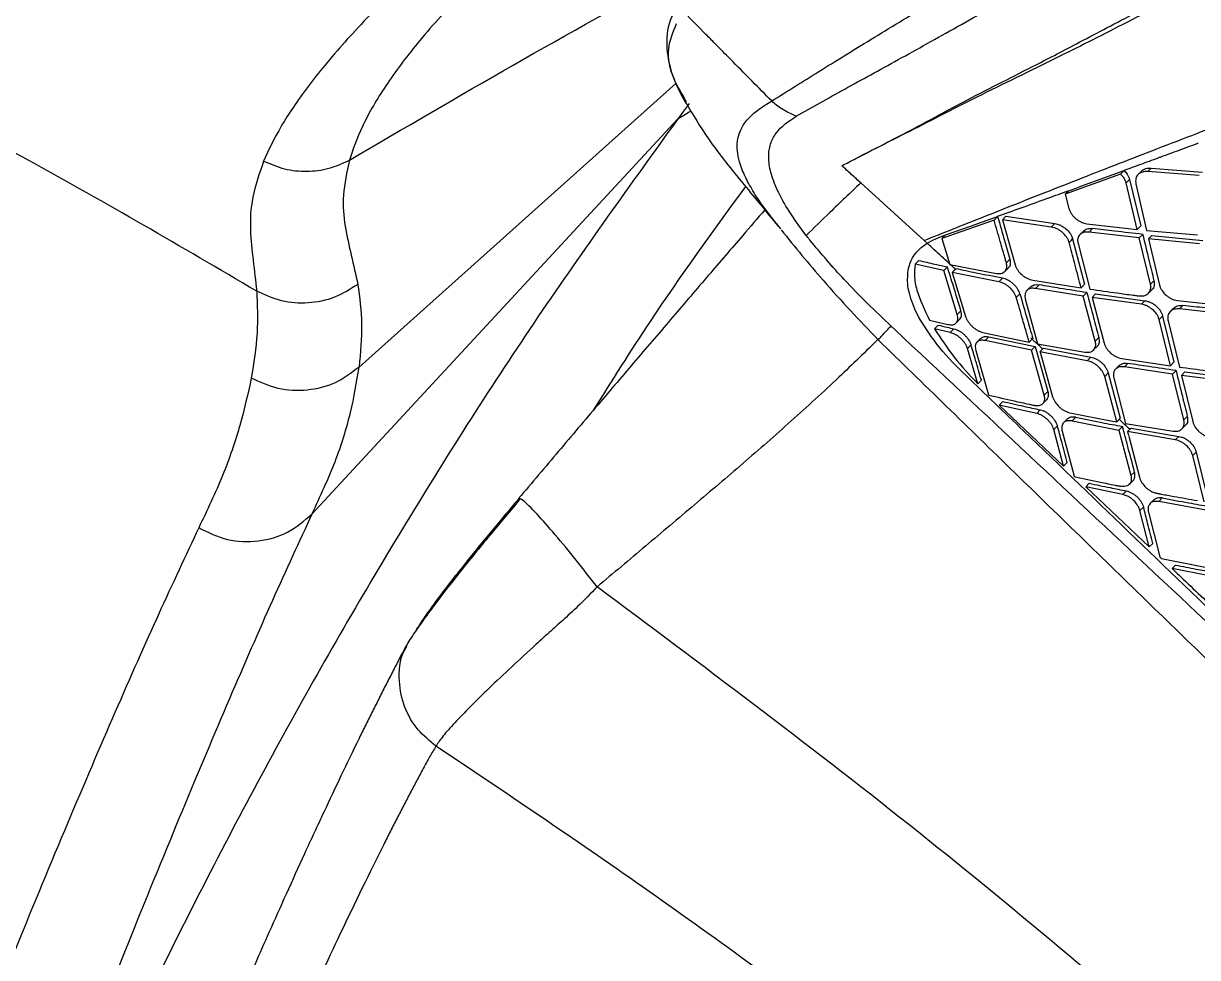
# Model space of a CAD drawing. Extents: x 939 to 1039, y 781 to 934.
# Drawn here: x 1019.223 to 1022.764, y 878.757 to 881.576 of the extents above; entities that cross this region are included whole.
import ezdxf

# ---------------------------------------------------------------- set-up
doc = ezdxf.new("R2010")
doc.units = 0
doc.header["$MEASUREMENT"] = 0
doc.layers.add('1', color=4, linetype='Continuous')

# ---------------------------------------------------------------- blocks, each defined once
blk = doc.blocks.new('Envoy')
at = {"layer": '1', "color": 3, "linetype": 'Continuous', "lineweight": 25}
for p, q in [((82.5376, 82.2217), (81.5819, 81.3648)), ((82.569, 82.1644), (82.5577, 82.1857)), ((82.543, 82.1139), (82.5822, 82.1387)), ((81.4397, 80.9213), (82.543, 82.1139)), ((83.8786, 81.9476), (83.7117, 81.8866)), ((83.7587, 81.9105), (83.889, 81.9581)), ((83.889, 81.9581), (83.8786, 81.9476)), ((83.9417, 81.9564), (83.9313, 81.9459)), ((83.9604, 81.955), (83.9707, 81.9655)), ((84.1154, 81.9429), (83.9604, 81.955)), ((83.9707, 81.9655), (84.1257, 81.9534)), ((83.2857, 81.7469), (83.0949, 81.9207)), ((83.7223, 81.8973), (83.7491, 81.907)), ((83.7491, 81.907), (83.7587, 81.9105)), ((83.8951, 81.9205), (83.9055, 81.9311)), ((83.9286, 81.7803), (83.8951, 81.9205)), ((83.9055, 81.9311), (83.9391, 81.7909)), ((83.9246, 81.9182), (83.9564, 81.7774)), ((83.7117, 81.8866), (83.7222, 81.8972)), ((83.7117, 81.8866), (83.7229, 81.8433)), ((83.497, 81.8088), (83.3397, 81.7527)), ((83.4425, 81.7962), (83.4483, 81.7983)), ((83.4483, 81.7982), (83.5077, 81.8196)), ((83.497, 81.8088), (83.5077, 81.8196)), ((83.5222, 81.809), (83.5328, 81.8199)), ((83.6693, 81.7874), (83.5222, 81.8091)), ((83.5222, 81.809), (83.5605, 81.6737)), ((83.5328, 81.8199), (83.6799, 81.7981)), ((83.6693, 81.7874), (83.6798, 81.7981)), ((83.7771, 81.7975), (83.9286, 81.7803)), ((83.3397, 81.7527), (83.3507, 81.7638)), ((83.3507, 81.7638), (83.3566, 81.7661)), ((83.3565, 81.766), (83.4426, 81.7963)), ((83.7664, 81.7754), (83.7559, 81.7648)), ((83.7835, 81.7724), (83.794, 81.7831)), ((83.9347, 81.7549), (83.7835, 81.7724)), ((83.9286, 81.7803), (83.9391, 81.7909)), ((83.9347, 81.7549), (83.9452, 81.7655)), ((83.9564, 81.7774), (84.1105, 81.764)), ((83.9729, 81.7625), (83.9625, 81.752)), ((83.9729, 81.7625), (84.1265, 81.7474)), ((83.2774, 81.7262), (83.2948, 81.7386)), ((83.2948, 81.7386), (83.2857, 81.7469)), ((83.3397, 81.7527), (83.3631, 81.6745)), ((83.7338, 81.752), (83.7701, 81.6147)), ((83.7502, 81.7377), (83.7862, 81.6)), ((83.9687, 81.6151), (83.9348, 81.7549)), ((84.1162, 81.7369), (83.9625, 81.752)), ((83.9625, 81.752), (83.9961, 81.6119)), ((83.259, 81.6755), (83.2701, 81.6867)), ((83.3454, 81.656), (83.259, 81.6755)), ((83.3861, 81.5231), (83.3454, 81.656)), ((83.3631, 81.6745), (83.504, 81.6478)), ((83.3706, 81.6505), (83.3815, 81.6616)), ((83.5295, 81.6537), (83.5403, 81.6646)), ((83.5447, 81.6905), (83.534, 81.6796)), ((83.5111, 81.6221), (83.3706, 81.6505)), ((83.3746, 81.6374), (83.4112, 81.5175)), ((83.6137, 81.6271), (83.7595, 81.6039)), ((83.9791, 81.6257), (83.9687, 81.6151)), ((83.564, 81.575), (83.5748, 81.586)), ((83.6066, 81.6069), (83.5958, 81.596)), ((83.622, 81.6022), (83.6327, 81.613)), ((83.7661, 81.579), (83.622, 81.6022)), ((83.7595, 81.6039), (83.7701, 81.6147)), ((83.7767, 81.5897), (83.7661, 81.579)), ((83.8033, 81.5857), (83.7928, 81.575)), ((83.8033, 81.5858), (83.9516, 81.5652)), ((83.9626, 81.5876), (83.973, 81.5982)), ((83.5912, 81.5704), (83.6284, 81.4352)), ((83.8022, 81.4431), (83.7661, 81.579)), ((83.9411, 81.5546), (83.7928, 81.575)), ((83.7928, 81.575), (83.8289, 81.4375)), ((83.9411, 81.5546), (83.9516, 81.5652)), ((84.05, 81.5659), (84.2024, 81.5495)), ((84.0561, 81.5404), (84.0665, 81.551)), ((83.2699, 81.5149), (83.2578, 81.5398)), ((83.3861, 81.5231), (83.3971, 81.5342)), ((83.9948, 81.5083), (84.0052, 81.5189)), ((84.0052, 81.5189), (84.0395, 81.3795)), ((84.0385, 81.543), (84.0281, 81.5324)), ((84.2081, 81.5237), (84.0561, 81.5404)), ((83.1987, 81.4769), (83.1861, 81.4887)), ((83.3025, 81.5064), (83.3578, 81.4934)), ((83.3284, 81.4915), (83.3174, 81.4804)), ((83.365, 81.4691), (83.3174, 81.4804)), ((83.365, 81.4691), (83.376, 81.4802)), ((83.3825, 81.498), (83.3934, 81.5091)), ((84.029, 81.3688), (83.9947, 81.5083)), ((84.022, 81.5048), (84.0559, 81.3651)), ((83.4564, 81.4514), (83.4455, 81.4403)), ((83.4632, 81.4696), (83.5874, 81.4434)), ((83.4704, 81.4452), (83.4813, 81.4563)), ((83.6099, 81.4158), (83.4704, 81.4452)), ((83.4813, 81.4563), (83.6207, 81.4267)), ((83.5874, 81.4434), (83.6028, 81.4402)), ((83.6028, 81.4402), (83.6137, 81.4512)), ((83.8022, 81.4431), (83.8128, 81.4539)), ((83.4166, 81.4207), (83.4276, 81.4318)), ((83.4477, 81.314), (83.4166, 81.4207)), ((83.4416, 81.415), (83.4804, 81.2808)), ((83.6099, 81.4158), (83.6207, 81.4267)), ((83.6482, 81.2805), (83.6099, 81.4158)), ((83.6207, 81.4267), (83.659, 81.2914)), ((83.6284, 81.4352), (83.7711, 81.4102)), ((83.6354, 81.4106), (83.6462, 81.4216)), ((83.7778, 81.3841), (83.6354, 81.4106)), ((83.6463, 81.4216), (83.7885, 81.3949)), ((83.7971, 81.4167), (83.8078, 81.4274)), ((83.6398, 81.3955), (83.6736, 81.2752)), ((83.7778, 81.3841), (83.7885, 81.3949)), ((83.882, 81.3906), (84.029, 81.3688)), ((83.8899, 81.3654), (83.9005, 81.3761)), ((84.029, 81.3688), (84.0395, 81.3795)), ((83.8305, 81.3368), (83.8411, 81.3476)), ((83.867, 81.1997), (83.8305, 81.3368)), ((83.8411, 81.3476), (83.8777, 81.2106)), ((83.8738, 81.3694), (83.8632, 81.3587)), ((84.0352, 81.3435), (83.8899, 81.3654)), ((84.0457, 81.3542), (84.0352, 81.3435)), ((84.0693, 81.2056), (84.0352, 81.3435)), ((84.0621, 81.3398), (84.0726, 81.3504)), ((84.0621, 81.3398), (84.0963, 81.2002)), ((84.2115, 81.3204), (84.0621, 81.3398)), ((84.0726, 81.3504), (84.2219, 81.3309)), ((83.4477, 81.314), (83.4586, 81.325)), ((83.858, 81.3325), (83.8929, 81.195)), ((83.6482, 81.2805), (83.659, 81.2914)), ((83.512, 81.2501), (83.5229, 81.2611)), ((83.512, 81.2501), (83.7068, 81.0662)), ((83.6255, 81.2248), (83.512, 81.2501)), ((83.6255, 81.2248), (83.6363, 81.2358)), ((83.6439, 81.2547), (83.6547, 81.2657)), ((83.7176, 81.2078), (83.7068, 81.1969)), ((83.7256, 81.2272), (83.8495, 81.203)), ((83.7431, 81.2133), (83.7323, 81.2024)), ((83.7323, 81.2024), (83.8736, 81.1748)), ((83.8495, 81.203), (83.867, 81.1997)), ((83.867, 81.1997), (83.8777, 81.2106)), ((83.8929, 81.195), (84.0372, 81.1716)), ((83.677, 81.1763), (83.6878, 81.1873)), ((83.7068, 81.0662), (83.677, 81.1763)), ((83.7023, 81.171), (83.7386, 81.0361)), ((83.8843, 81.1857), (83.8737, 81.1748)), ((83.8737, 81.1748), (83.9098, 81.0373)), ((83.8995, 81.17), (83.9102, 81.1808)), ((84.0435, 81.1451), (83.8995, 81.17)), ((83.9102, 81.1808), (84.054, 81.1558)), ((84.0637, 81.1785), (84.0742, 81.1892)), ((83.9041, 81.1527), (83.9355, 81.0323)), ((84.0435, 81.1451), (84.054, 81.1558)), ((84.096, 81.0976), (84.1065, 81.1083)), ((84.1304, 80.9584), (84.096, 81.0976)), ((84.1065, 81.1083), (84.141, 80.9691)), ((83.7176, 81.0771), (83.7068, 81.0662)), ((83.7386, 81.0361), (83.7411, 81.0337)), ((83.9049, 81.011), (83.9156, 81.0218)), ((83.9098, 81.0373), (83.9205, 81.0481)), ((83.7839, 81.0142), (83.7732, 81.0033)), ((83.7732, 81.0033), (83.9647, 80.822)), ((83.8855, 80.9801), (83.7732, 81.0033)), ((83.8855, 80.9801), (83.8962, 80.9909)), ((83.9783, 80.9638), (83.9677, 80.953)), ((83.9937, 80.9591), (84.0044, 80.9698)), ((84.1367, 80.9331), (83.9937, 80.9591)), ((83.937, 80.9316), (83.9477, 80.9424)), ((83.9647, 80.822), (83.937, 80.9316)), ((83.9626, 80.9265), (83.9965, 80.7919)), ((83.9647, 80.822), (83.9754, 80.8328)), ((84.0017, 80.7869), (84.1391, 80.7604)), ((84.0339, 80.7565), (84.0445, 80.7673)), ((84.1452, 80.735), (84.0339, 80.7565)), ((81.7554, 80.5729), (81.7596, 80.58)), ((81.7596, 80.58), (81.7568, 80.5748))]:
    blk.add_line(p, q, dxfattribs=at)
at = {"layer": '1', "color": 3, "linetype": 'Continuous', "lineweight": 25, "flags": 128}
for points in [[(83.7232, 81.7413), (83.7291, 81.7473), (83.7338, 81.752)], [(83.3454, 81.656), (83.3515, 81.6622), (83.3564, 81.6671)], [(83.5111, 81.6221), (83.5172, 81.6283), (83.5219, 81.6331)], [(84.0693, 81.2056), (84.0752, 81.2115), (84.0798, 81.2162)]]:
    blk.add_lwpolyline(points, dxfattribs=at)
at = {"layer": '1', "color": 3, "linetype": 'Continuous', "lineweight": 25}
for points, knots in [([(82.8264, 82.168), (82.8728, 82.1972), (82.9659, 82.2556), (83.1233, 82.353), (83.2982, 82.4586), (83.4942, 82.5751), (83.7122, 82.7021), (83.9498, 82.8411), (84.2044, 82.9872), (84.5009, 83.1552), (84.839, 83.3427), (85.2164, 83.5463), (85.6003, 83.7476), (85.9893, 83.9456), (86.3815, 84.14), (86.6449, 84.2661), (86.7766, 84.329)], [0, 0, 0, 0, 0.06234, 0.124818, 0.187363, 0.250453, 0.313852, 0.376637, 0.439458, 0.502671, 0.586016, 0.668823, 0.751616, 0.834542, 0.917364, 1, 1, 1, 1]), ([(82.9003, 82.122), (82.948, 82.1489), (83.0435, 82.2028), (83.2056, 82.2912), (83.3843, 82.391), (83.5837, 82.5031), (83.8037, 82.6288), (84.0414, 82.7682), (84.2936, 82.9164), (84.5847, 83.0881), (84.914, 83.2811), (85.28, 83.4917), (85.6514, 83.7004), (86.0276, 83.9054), (86.4073, 84.1061), (86.6633, 84.2348), (86.7912, 84.2991)], [0, 0, 0, 0, 0.062319, 0.124752, 0.187451, 0.250906, 0.314486, 0.37751, 0.44061, 0.503895, 0.587131, 0.669779, 0.75236, 0.835034, 0.917583, 1, 1, 1, 1]), ([(83.0803, 81.9946), (83.0877, 81.9984), (83.1292, 82.0199), (83.2084, 82.0598), (83.3087, 82.1138), (83.4086, 82.1676), (83.5061, 82.2176), (83.6202, 82.2753), (83.753, 82.3442), (83.9047, 82.4253), (84.0792, 82.5127), (84.2598, 82.6031), (84.4553, 82.7005), (84.6651, 82.804), (84.8883, 82.9136), (85.1175, 83.0247), (85.3498, 83.1347), (85.5891, 83.246), (85.8073, 83.3459), (85.998, 83.4315), (86.1656, 83.5055), (86.3436, 83.5827), (86.5199, 83.6584), (86.675, 83.7242), (86.767, 83.7614), (86.8068, 83.7775)], [0, 0, 0, 0, 0.0097383, 0.0546015, 0.1000331, 0.1320561, 0.1702625, 0.2056371, 0.2487951, 0.3001588, 0.3461506, 0.3974851, 0.4466417, 0.498592, 0.5558792, 0.6112052, 0.6642788, 0.7210908, 0.7793451, 0.8161975, 0.852883, 0.8945569, 0.9379496, 0.9731377, 1, 1, 1, 1]), ([(86.8126, 83.763), (86.6663, 83.7022), (86.3733, 83.5804), (85.9388, 83.3903), (85.5097, 83.1941), (85.0875, 82.9951), (84.7287, 82.8188), (84.431, 82.6721), (84.1922, 82.5517), (83.9632, 82.4399), (83.7329, 82.3199), (83.4986, 82.2077), (83.2759, 82.0934), (83.1457, 82.0274), (83.0805, 81.9944)], [0, 0, 0, 0, 0.099304, 0.198802, 0.298385, 0.398317, 0.498406, 0.560917, 0.623789, 0.687365, 0.750255, 0.83339, 0.916532, 1, 1, 1, 1]), ([(79.9132, 82.3403), (79.9499, 82.3487), (80.0234, 82.3654), (80.1306, 82.3881), (80.2446, 82.4178), (80.3737, 82.4622), (80.5187, 82.5253), (80.6813, 82.6077), (80.8592, 82.7067), (81.0643, 82.828), (81.297, 82.9716), (81.5543, 83.1349), (81.7454, 83.2599), (81.8409, 83.3225)], [0, 0, 0, 0, 0.099636, 0.19939, 0.299234, 0.399104, 0.499041, 0.582402, 0.665809, 0.749234, 0.832726, 0.91632, 1, 1, 1, 1]), ([(82.5575, 83.2297), (82.4667, 83.1613), (82.2858, 83.0249), (82.0518, 82.8338), (81.8469, 82.6554), (81.6742, 82.4915), (81.5328, 82.3424), (81.423, 82.2088), (81.3412, 82.089), (81.3096, 82.0208), (81.2937, 81.9866)], [0, 0, 0, 0, 0.125203, 0.249579, 0.373718, 0.497947, 0.622483, 0.747566, 0.873346, 1, 1, 1, 1]), ([(82.7121, 83.1786), (82.624, 83.114), (82.4482, 82.9852), (82.2238, 82.803), (82.031, 82.6324), (81.8724, 82.4752), (81.7464, 82.332), (81.6523, 82.2033), (81.586, 82.0878), (81.5637, 82.0222), (81.5525, 81.9892)], [0, 0, 0, 0, 0.124961, 0.249153, 0.373129, 0.497191, 0.621588, 0.74665, 0.872666, 1, 1, 1, 1]), ([(83.2857, 81.7469), (83.3439, 81.7701), (83.4609, 81.8167), (83.6646, 81.8974), (83.8851, 81.984), (84.1224, 82.0758), (84.3738, 82.1712), (84.6847, 82.2864), (85.0594, 82.4209), (85.5001, 82.5704), (85.9561, 82.7171), (86.269, 82.8073), (86.4257, 82.8524)], [0, 0, 0, 0, 0.0809764, 0.1627061, 0.2454562, 0.3257698, 0.4077133, 0.4912675, 0.6164636, 0.7433262, 0.8714638, 1, 1, 1, 1]), ([(81.5525, 81.9892), (81.8815, 82.1819), (82.2776, 82.414), (82.6849, 82.6253), (82.754, 82.6611)], [0, 0, 0, 0, 0.830404, 1, 1, 1, 1]), ([(82.5573, 82.4761), (82.5413, 82.4523), (82.5102, 82.406), (82.507, 82.3191), (82.5269, 82.2364), (82.5541, 82.1855), (82.567, 82.1614)], [0, 0, 0, 0, 0.282452, 0.547596, 0.785366, 1, 1, 1, 1]), ([(82.8264, 82.168), (82.8067, 82.1879), (82.7858, 82.209), (82.7443, 82.251), (82.7069, 82.2889), (82.6617, 82.3348), (82.6154, 82.3818), (82.5848, 82.4129), (82.5631, 82.4348)], [0, 0, 0, 0, 0.223795, 0.237966, 0.472855, 0.650369, 0.753445, 1, 1, 1, 1]), ([(82.5577, 82.1857), (82.5487, 82.2013), (82.5198, 82.2515), (82.5086, 82.329), (82.5292, 82.3775), (82.5396, 82.402)], [0, 0, 0, 0, 0.182222, 0.586468, 1, 1, 1, 1]), ([(81.2729, 81.594), (81.0458, 81.7274), (80.5993, 81.9896), (80.1392, 82.2248), (79.9132, 82.3403)], [0, 0, 0, 0, 0.508582, 1, 1, 1, 1]), ([(82.5774, 82.1601), (82.5737, 82.1552), (82.5623, 82.1399), (82.5508, 82.1245), (82.543, 82.1139)], [0, 0, 0, 0, 0.315698, 1, 1, 1, 1]), ([(82.5669, 82.1632), (82.589, 82.1262), (82.6405, 82.04), (82.742, 81.9165), (82.8156, 81.8267), (82.8524, 81.7818)], [0, 0, 0, 0, 0.273457, 0.636907, 1, 1, 1, 1]), ([(82.8533, 81.7825), (82.8303, 81.8111), (82.7939, 81.8566), (82.7586, 81.9145), (82.7315, 81.9696), (82.7203, 82.0168), (82.7232, 82.056), (82.7335, 82.0859), (82.7536, 82.1144), (82.7846, 82.1423), (82.8119, 82.1591), (82.8264, 82.168)], [0, 0, 0, 0, 0.146548, 0.232668, 0.317204, 0.469211, 0.55122, 0.639062, 0.751064, 0.868436, 1, 1, 1, 1]), ([(82.9003, 82.122), (82.8849, 82.1291), (82.8537, 82.1436), (82.8355, 82.1598), (82.8264, 82.168)], [0, 0, 0, 0, 0.496985, 1, 1, 1, 1]), ([(82.9303, 81.7622), (82.9124, 81.7865), (82.8789, 81.8321), (82.8428, 81.8971), (82.8218, 81.953), (82.8151, 82.0003), (82.8213, 82.0396), (82.8444, 82.0849), (82.8776, 82.1069), (82.9003, 82.122)], [0, 0, 0, 0, 0.146335, 0.274476, 0.391485, 0.504321, 0.618701, 0.738432, 1, 1, 1, 1]), ([(82.543, 82.1139), (82.4007, 81.9164), (82.1161, 81.5213), (81.7207, 80.8999), (81.3486, 80.2578), (81.0024, 79.5933), (80.6815, 78.9074), (80.3867, 78.1998), (80.116, 77.4727), (79.9575, 76.9708), (79.8782, 76.7198)], [0, 0, 0, 0, 0.125, 0.25, 0.375, 0.5, 0.625, 0.75, 0.875, 1, 1, 1, 1]), ([(84.0008, 81.9997), (84.0182, 82.0061), (84.0531, 82.019), (84.0886, 82.0321), (84.1064, 82.0386)], [0, 0, 0, 0, 0.49991, 1, 1, 1, 1]), ([(84.1064, 82.0386), (84.1074, 82.039), (84.1094, 82.0397), (84.1114, 82.0405), (84.1123, 82.0408)], [0, 0, 0, 0, 0.50007, 1, 1, 1, 1]), ([(81.2937, 81.9865), (81.281, 81.9493), (81.2554, 81.8742), (81.2519, 81.778), (81.2621, 81.6867), (81.2693, 81.625), (81.2729, 81.594)], [0, 0, 0, 0, 0.244413, 0.492389, 0.745084, 1, 1, 1, 1]), ([(81.2937, 81.9866), (81.3145, 81.9778), (81.3561, 81.9602), (81.424, 81.9537), (81.4915, 81.9616), (81.5322, 81.98), (81.5525, 81.9892)], [0, 0, 0, 0, 0.2499995, 0.5000005, 0.7500019, 1, 1, 1, 1]), ([(81.5525, 81.9892), (81.5449, 81.9533), (81.5294, 81.8806), (81.5381, 81.7885), (81.5587, 81.7018), (81.5714, 81.6438), (81.5779, 81.6145)], [0, 0, 0, 0, 0.240791, 0.48719, 0.740964, 1, 1, 1, 1]), ([(83.0379, 81.9725), (83.045, 81.9762), (83.059, 81.9835), (83.0732, 81.9909), (83.0803, 81.9946)], [0, 0, 0, 0, 0.501851, 1, 1, 1, 1]), ([(83.8887, 81.9585), (83.9057, 81.9647), (83.9396, 81.9772), (83.9743, 81.9899), (83.9916, 81.9963)], [0, 0, 0, 0, 0.4999253, 1, 1, 1, 1]), ([(83.9918, 81.9964), (83.9933, 81.9969), (83.9963, 81.998), (83.9993, 81.9991), (84.0008, 81.9997)], [0, 0, 0, 0, 0.499928, 1, 1, 1, 1]), ([(83.0949, 81.9207), (83.0854, 81.9293), (83.0664, 81.9466), (83.0474, 81.9638), (83.0379, 81.9725)], [0, 0, 0, 0, 0.500005, 1, 1, 1, 1]), ([(83.8951, 81.9205), (83.8935, 81.9253), (83.8903, 81.9349), (83.8825, 81.9433), (83.8786, 81.9476)], [0, 0, 0, 0, 0.501053, 1, 1, 1, 1]), ([(83.8888, 81.9583), (83.8924, 81.9546), (83.9003, 81.9462), (83.9037, 81.9365), (83.9055, 81.9311)], [0, 0, 0, 0, 0.440214, 1, 1, 1, 1]), ([(83.9604, 81.955), (83.9547, 81.9549), (83.9461, 81.9548), (83.9367, 81.9505), (83.929, 81.9445), (83.923, 81.9338), (83.924, 81.9234), (83.9246, 81.9182)], [0, 0, 0, 0, 0.242305, 0.369413, 0.50038, 0.749934, 1, 1, 1, 1]), ([(83.9418, 81.9564), (83.9436, 81.958), (83.9472, 81.9612), (83.9565, 81.9653), (83.9651, 81.9654), (83.9707, 81.9655)], [0, 0, 0, 0, 0.255251, 0.51123, 1, 1, 1, 1]), ([(82.7471, 81.9103), (82.6494, 81.776), (82.4894, 81.5559), (82.3434, 81.3231), (82.2864, 81.2324)], [0, 0, 0, 0, 0.6101818, 1, 1, 1, 1]), ([(83.0949, 81.9207), (83.0635, 81.8908), (83.0075, 81.8376), (82.9538, 81.7852), (82.9303, 81.7622)], [0, 0, 0, 0, 0.56057, 1, 1, 1, 1]), ([(83.5075, 81.8201), (83.5309, 81.8285), (83.5776, 81.8453), (83.6267, 81.863), (83.6513, 81.8719)], [0, 0, 0, 0, 0.500299, 1, 1, 1, 1]), ([(83.6513, 81.8719), (83.6527, 81.8724), (83.6557, 81.8734), (83.6586, 81.8745), (83.66, 81.875)], [0, 0, 0, 0, 0.500009, 1, 1, 1, 1]), ([(83.6601, 81.875), (83.6703, 81.8787), (83.6908, 81.8862), (83.7116, 81.8938), (83.722, 81.8976)], [0, 0, 0, 0, 0.500031, 1, 1, 1, 1]), ([(82.8053, 81.8392), (82.7833, 81.8136), (82.7269, 81.7482), (82.6346, 81.6406), (82.5272, 81.5152), (82.416, 81.3849), (82.301, 81.2497), (82.1829, 81.1103), (82.1031, 81.0156), (82.0629, 80.968)], [0, 0, 0, 0, 0.090122, 0.230194, 0.375113, 0.525155, 0.678819, 0.838489, 1, 1, 1, 1]), ([(83.7229, 81.8433), (83.7238, 81.8403), (83.7257, 81.8346), (83.7319, 81.8242), (83.7405, 81.8148), (83.7506, 81.8073), (83.7593, 81.8025), (83.7683, 81.799), (83.7742, 81.798), (83.7771, 81.7975)], [0, 0, 0, 0, 0.141897, 0.272567, 0.499588, 0.624913, 0.749912, 0.874835, 1, 1, 1, 1]), ([(83.534, 81.6796), (83.5333, 81.682), (83.5313, 81.6889), (83.5251, 81.7105), (83.5135, 81.751), (83.5031, 81.7872), (83.497, 81.8088)], [0, 0, 0, 0, 0.057571, 0.160096, 0.500001, 1, 1, 1, 1]), ([(83.5077, 81.8196), (83.5146, 81.7955), (83.5269, 81.7524), (83.5393, 81.7094), (83.5447, 81.6905)], [0, 0, 0, 0, 0.560004, 1, 1, 1, 1]), ([(83.6799, 81.7981), (83.6827, 81.7975), (83.6884, 81.7965), (83.6973, 81.793), (83.7059, 81.7881), (83.7162, 81.7805), (83.7248, 81.771), (83.731, 81.7606), (83.7328, 81.7549), (83.7338, 81.752)], [0, 0, 0, 0, 0.123665, 0.247892, 0.37307, 0.49953, 0.730348, 0.860373, 1, 1, 1, 1]), ([(82.8549, 81.7789), (82.8965, 81.7275), (82.9903, 81.6121), (83.0914, 81.5059), (83.1475, 81.447)], [0, 0, 0, 0, 0.444485, 1, 1, 1, 1]), ([(82.9415, 81.7478), (82.9394, 81.7505), (82.9356, 81.7553), (82.9319, 81.7601), (82.9303, 81.7622)], [0, 0, 0, 0, 0.563573, 1, 1, 1, 1]), ([(83.2948, 81.7386), (83.3034, 81.7434), (83.3207, 81.7529), (83.3407, 81.7602), (83.3506, 81.7639)], [0, 0, 0, 0, 0.504491, 1, 1, 1, 1]), ([(83.7232, 81.7413), (83.7223, 81.7442), (83.7204, 81.7498), (83.7143, 81.7602), (83.7057, 81.7697), (83.6954, 81.7774), (83.6868, 81.7822), (83.6779, 81.7857), (83.6721, 81.7868), (83.6693, 81.7874)], [0, 0, 0, 0, 0.138689, 0.268342, 0.50012, 0.626319, 0.751831, 0.876247, 1, 1, 1, 1]), ([(83.7835, 81.7724), (83.7782, 81.7726), (83.7699, 81.7728), (83.7609, 81.769), (83.7535, 81.7633), (83.7492, 81.7545), (83.7487, 81.7448), (83.7498, 81.7396), (83.7502, 81.7377)], [0, 0, 0, 0, 0.234285, 0.363304, 0.500107, 0.749609, 0.909437, 1, 1, 1, 1]), ([(83.7665, 81.7753), (83.7699, 81.7779), (83.7752, 81.782), (83.7854, 81.7837), (83.7912, 81.7833), (83.794, 81.7831)], [0, 0, 0, 0, 0.486668, 0.748543, 1, 1, 1, 1]), ([(83.9452, 81.7655), (83.9168, 81.7686), (83.8661, 81.7742), (83.816, 81.7804), (83.794, 81.7831)], [0, 0, 0, 0, 0.559993, 1, 1, 1, 1]), ([(83.9452, 81.7655), (83.9515, 81.7394), (83.9628, 81.6927), (83.9741, 81.6462), (83.9791, 81.6257)], [0, 0, 0, 0, 0.560003, 1, 1, 1, 1]), ([(83.1861, 81.4887), (83.138, 81.5346), (83.0512, 81.6174), (82.9753, 81.7076), (82.9415, 81.7478)], [0, 0, 0, 0, 0.554847, 1, 1, 1, 1]), ([(83.2376, 81.6567), (83.2411, 81.6702), (83.2484, 81.6979), (83.2676, 81.7166), (83.2774, 81.7262)], [0, 0, 0, 0, 0.4876009, 1, 1, 1, 1]), ([(83.3825, 81.6586), (83.3678, 81.672), (83.3386, 81.6986), (83.3094, 81.7252), (83.2947, 81.7385)], [0, 0, 0, 0, 0.499921, 1, 1, 1, 1]), ([(83.7595, 81.6039), (83.7534, 81.6268), (83.742, 81.67), (83.73, 81.7158), (83.7239, 81.7387), (83.7232, 81.7413)], [0, 0, 0, 0, 0.499993, 0.942001, 1, 1, 1, 1]), ([(83.2578, 81.5398), (83.2497, 81.5614), (83.2336, 81.6046), (83.2363, 81.6393), (83.2376, 81.6567)], [0, 0, 0, 0, 0.500459, 1, 1, 1, 1]), ([(83.259, 81.6755), (83.2576, 81.6636), (83.2548, 81.6399), (83.2653, 81.5838), (83.2876, 81.5374), (83.3025, 81.5064)], [0, 0, 0, 0, 0.249865, 0.500171, 1, 1, 1, 1]), ([(83.2701, 81.6867), (83.2861, 81.683), (83.3147, 81.6764), (83.3436, 81.6699), (83.3564, 81.6671)], [0, 0, 0, 0, 0.55999, 1, 1, 1, 1]), ([(83.3971, 81.5342), (83.3896, 81.5591), (83.3761, 81.6036), (83.3624, 81.6477), (83.3564, 81.6671)], [0, 0, 0, 0, 0.560007, 1, 1, 1, 1]), ([(83.5219, 81.6331), (83.4954, 81.6382), (83.4481, 81.6474), (83.4019, 81.6572), (83.3815, 81.6616)], [0, 0, 0, 0, 0.559995, 1, 1, 1, 1]), ([(83.504, 81.6477), (83.509, 81.6474), (83.5167, 81.6467), (83.525, 81.6499), (83.5316, 81.655), (83.5365, 81.6646), (83.5348, 81.6746), (83.534, 81.6796)], [0, 0, 0, 0, 0.23085, 0.361112, 0.501117, 0.751459, 1, 1, 1, 1]), ([(83.5447, 81.6905), (83.5455, 81.6856), (83.5469, 81.6758), (83.5442, 81.667), (83.5404, 81.6649), (83.5402, 81.6648)], [0, 0, 0, 0, 0.487142, 0.974697, 1, 1, 1, 1]), ([(83.5605, 81.6737), (83.5614, 81.6709), (83.5633, 81.6655), (83.5695, 81.6552), (83.578, 81.6456), (83.588, 81.6377), (83.5964, 81.6327), (83.6052, 81.6289), (83.6109, 81.6277), (83.6138, 81.627)], [0, 0, 0, 0, 0.13707, 0.265922, 0.499133, 0.621622, 0.745641, 0.871601, 1, 1, 1, 1]), ([(83.3706, 81.6505), (83.3713, 81.648), (83.3727, 81.6437), (83.374, 81.6393), (83.3746, 81.6374)], [0, 0, 0, 0, 0.560027, 1, 1, 1, 1]), ([(83.564, 81.575), (83.5631, 81.5778), (83.5612, 81.5831), (83.5551, 81.5935), (83.5465, 81.6032), (83.5365, 81.6112), (83.5281, 81.6162), (83.5195, 81.6201), (83.5139, 81.6215), (83.5111, 81.6221)], [0, 0, 0, 0, 0.135223, 0.263518, 0.49948, 0.622782, 0.747122, 0.872672, 1, 1, 1, 1]), ([(83.5748, 81.586), (83.5728, 81.5911), (83.5697, 81.5989), (83.5619, 81.609), (83.555, 81.616), (83.5472, 81.6222), (83.5388, 81.6272), (83.5302, 81.6311), (83.5247, 81.6324), (83.5219, 81.6331)], [0, 0, 0, 0, 0.248881, 0.376632, 0.498954, 0.624536, 0.749222, 0.872901, 1, 1, 1, 1]), ([(83.9791, 81.6257), (83.9795, 81.6237), (83.9806, 81.6185), (83.9797, 81.6088), (83.9773, 81.6009), (83.9731, 81.5984), (83.973, 81.5983)], [0, 0, 0, 0, 0.183424, 0.491428, 0.980909, 1, 1, 1, 1]), ([(81.2729, 81.594), (81.2747, 81.5522), (81.2784, 81.4685), (81.2639, 81.3775), (81.2567, 81.3319)], [0, 0, 0, 0, 0.498504, 1, 1, 1, 1]), ([(81.5779, 81.6145), (81.555, 81.6001), (81.5094, 81.5711), (81.4286, 81.5552), (81.3465, 81.5601), (81.2974, 81.5827), (81.2729, 81.594)], [0, 0, 0, 0, 0.250001, 0.499996, 0.749996, 1, 1, 1, 1]), ([(81.5779, 81.6145), (81.5833, 81.5749), (81.5942, 81.4953), (81.586, 81.4084), (81.5819, 81.3648)], [0, 0, 0, 0, 0.4983, 1, 1, 1, 1]), ([(83.5748, 81.586), (83.5821, 81.5608), (83.595, 81.5159), (83.608, 81.471), (83.6137, 81.4512)], [0, 0, 0, 0, 0.560002, 1, 1, 1, 1]), ([(83.622, 81.6022), (83.6171, 81.6026), (83.6093, 81.6032), (83.6008, 81.6001), (83.5971, 81.5973), (83.5955, 81.5956), (83.5952, 81.5953), (83.5945, 81.5945), (83.5922, 81.5914), (83.589, 81.584), (83.5904, 81.5754), (83.5912, 81.5704)], [0, 0, 0, 0, 0.22639, 0.357486, 0.500427, 0.502908, 0.507151, 0.520925, 0.5696, 0.751023, 1, 1, 1, 1]), ([(83.6066, 81.6068), (83.6099, 81.6091), (83.6148, 81.6128), (83.6245, 81.614), (83.6301, 81.6133), (83.6327, 81.613)], [0, 0, 0, 0, 0.490092, 0.753549, 1, 1, 1, 1]), ([(83.7767, 81.5897), (83.7496, 81.5939), (83.7012, 81.6014), (83.6537, 81.6095), (83.6327, 81.613)], [0, 0, 0, 0, 0.560001, 1, 1, 1, 1]), ([(83.7767, 81.5897), (83.7834, 81.5644), (83.7954, 81.5191), (83.8075, 81.4738), (83.8128, 81.4539)], [0, 0, 0, 0, 0.559998, 1, 1, 1, 1]), ([(83.7862, 81.6), (83.8136, 81.5962), (83.8571, 81.5901), (83.9048, 81.5834), (83.9269, 81.5808), (83.9328, 81.5799), (83.9346, 81.5798), (83.9348, 81.5798)], [0, 0, 0, 0, 0.556154, 0.881205, 0.966365, 0.9964, 1, 1, 1, 1]), ([(83.9348, 81.5798), (83.9354, 81.5798), (83.937, 81.5797), (83.9419, 81.5794), (83.9493, 81.58), (83.9573, 81.5831), (83.9649, 81.5891), (83.9697, 81.5984), (83.97, 81.6081), (83.9691, 81.6132), (83.9688, 81.6146), (83.9687, 81.615), (83.9687, 81.6151), (83.9687, 81.6151)], [0, 0, 0, 0, 0.023383, 0.067362, 0.21754, 0.372044, 0.500974, 0.750051, 0.933885, 0.981712, 0.99455, 0.999327, 1, 1, 1, 1]), ([(83.9961, 81.6119), (83.997, 81.6088), (83.9988, 81.603), (84.005, 81.5925), (84.0134, 81.5831), (84.0236, 81.5755), (84.0322, 81.5708), (84.0412, 81.5673), (84.0471, 81.5664), (84.05, 81.5659)], [0, 0, 0, 0, 0.142567, 0.273439, 0.499431, 0.625143, 0.750304, 0.875192, 1, 1, 1, 1]), ([(83.6028, 81.4402), (83.6021, 81.4428), (83.6, 81.45), (83.5936, 81.4725), (83.5814, 81.5148), (83.5705, 81.5526), (83.564, 81.575)], [0, 0, 0, 0, 0.057425, 0.159895, 0.5, 1, 1, 1, 1]), ([(83.9948, 81.5083), (83.9938, 81.5112), (83.9921, 81.5169), (83.986, 81.5274), (83.9775, 81.537), (83.9672, 81.5447), (83.9586, 81.5495), (83.9497, 81.553), (83.944, 81.554), (83.9411, 81.5546)], [0, 0, 0, 0, 0.138807, 0.268471, 0.499881, 0.626428, 0.752102, 0.87653, 1, 1, 1, 1]), ([(83.9516, 81.5652), (83.9544, 81.5647), (83.9602, 81.5636), (83.9691, 81.5602), (83.9777, 81.5554), (83.9879, 81.5477), (83.9964, 81.5381), (84.0025, 81.5276), (84.0043, 81.5218), (84.0052, 81.5189)], [0, 0, 0, 0, 0.123366, 0.247561, 0.37291, 0.499534, 0.730123, 0.860221, 1, 1, 1, 1]), ([(84.0386, 81.5428), (84.0422, 81.5456), (84.0476, 81.5497), (84.0579, 81.5515), (84.0637, 81.5512), (84.0665, 81.551)], [0, 0, 0, 0, 0.487552, 0.748469, 1, 1, 1, 1]), ([(84.2185, 81.5342), (84.19, 81.5372), (84.1391, 81.5426), (84.0887, 81.5484), (84.0665, 81.551)], [0, 0, 0, 0, 0.560005, 1, 1, 1, 1]), ([(84.5969, 80.1986), (84.3726, 80.4148), (84.0358, 80.7394), (83.641, 81.1204), (83.4428, 81.309), (83.3287, 81.4218), (83.2895, 81.4839), (83.2699, 81.5149)], [0, 0, 0, 0, 0.498043, 0.747572, 0.874859, 0.937492, 1, 1, 1, 1]), ([(83.3578, 81.4934), (83.3629, 81.4927), (83.3732, 81.4915), (83.3835, 81.4975), (83.3889, 81.5081), (83.3871, 81.5181), (83.3861, 81.5231)], [0, 0, 0, 0, 0.247667, 0.498663, 0.750351, 1, 1, 1, 1]), ([(83.3934, 81.5092), (83.3935, 81.5093), (83.3958, 81.5105), (83.3972, 81.5146), (83.3994, 81.5223), (83.3981, 81.5292), (83.3971, 81.5342)], [0, 0, 0, 0, 0.015253, 0.332812, 0.507933, 1, 1, 1, 1]), ([(83.4112, 81.5175), (83.4121, 81.5149), (83.4139, 81.5098), (83.4185, 81.5019), (83.4242, 81.4942), (83.431, 81.4871), (83.4387, 81.4808), (83.4468, 81.4757), (83.4552, 81.4717), (83.4605, 81.4703), (83.4632, 81.4695)], [0, 0, 0, 0, 0.128312, 0.254487, 0.379116, 0.502799, 0.62611, 0.749668, 0.874104, 1, 1, 1, 1]), ([(84.0561, 81.5404), (84.0507, 81.5405), (84.0424, 81.5407), (84.0333, 81.5368), (84.0257, 81.5309), (84.0211, 81.5218), (84.0205, 81.5119), (84.0216, 81.5066), (84.022, 81.5048)], [0, 0, 0, 0, 0.2352807, 0.3641456, 0.5002967, 0.7496883, 0.9158424, 1, 1, 1, 1]), ([(83.1488, 81.4482), (83.1486, 81.4482), (83.1482, 81.4482), (83.1603, 81.4614), (83.1775, 81.4796), (83.1861, 81.4887)], [0, 0, 0, 0, 0.2570125, 0.6285518, 1, 1, 1, 1]), ([(83.3174, 81.4804), (83.3362, 81.4517), (83.3736, 81.3944), (83.423, 81.3408), (83.4477, 81.314)], [0, 0, 0, 0, 0.500415, 1, 1, 1, 1]), ([(83.3284, 81.4915), (83.3373, 81.4894), (83.3531, 81.4856), (83.369, 81.4819), (83.376, 81.4802)], [0, 0, 0, 0, 0.559994, 1, 1, 1, 1]), ([(83.376, 81.4802), (83.3787, 81.4795), (83.3839, 81.478), (83.3922, 81.4739), (83.4003, 81.4687), (83.4079, 81.4623), (83.4147, 81.4551), (83.4225, 81.4448), (83.4256, 81.437), (83.4276, 81.4318)], [0, 0, 0, 0, 0.12812, 0.250135, 0.375949, 0.500385, 0.623717, 0.750847, 1, 1, 1, 1]), ([(83.1498, 81.4511), (83.1097, 81.412), (83.0232, 81.3275), (82.8855, 81.202), (82.7401, 81.0738), (82.5928, 80.9488), (82.4462, 80.8249), (82.3485, 80.7426), (82.2999, 80.7017)], [0, 0, 0, 0, 0.1483299, 0.3198, 0.4907204, 0.6598199, 0.8308503, 1, 1, 1, 1]), ([(83.1475, 81.447), (83.2842, 81.3138), (83.5619, 81.0432), (83.9708, 80.6456), (84.3635, 80.2641), (84.725, 79.9132), (85.0553, 79.5927), (85.3361, 79.3202), (85.5712, 79.092), (85.7649, 78.904), (85.9392, 78.7347), (86.095, 78.5833), (86.2427, 78.4397), (86.4115, 78.2756), (86.6176, 78.0752), (86.8674, 77.8321), (87.1485, 77.5585), (87.4608, 77.2543), (87.8044, 76.9195), (88.1712, 76.5618), (88.5601, 76.1825), (88.9702, 75.7828), (89.4083, 75.356), (89.8596, 74.9167), (90.1652, 74.6199), (90.3153, 74.4742)], [0, 0, 0, 0, 0.057229, 0.116343, 0.171086, 0.221472, 0.267495, 0.309155, 0.33883, 0.365816, 0.390114, 0.411724, 0.431001, 0.451887, 0.482371, 0.517227, 0.556456, 0.600057, 0.648031, 0.700382, 0.753756, 0.81103, 0.872191, 0.937256, 1, 1, 1, 1]), ([(86.8127, 78.0479), (86.3816, 78.4645), (85.719, 79.1049), (84.512, 80.2456), (83.7379, 80.9714), (83.1987, 81.4769)], [0, 0, 0, 0, 0.360925, 0.55487, 1, 1, 1, 1]), ([(83.4166, 81.4207), (83.4157, 81.4234), (83.4138, 81.4288), (83.4091, 81.4369), (83.4034, 81.4444), (83.3967, 81.4513), (83.3892, 81.4576), (83.3792, 81.4643), (83.37, 81.4673), (83.3656, 81.4689), (83.365, 81.4691)], [0, 0, 0, 0, 0.134212, 0.262194, 0.384488, 0.501603, 0.625867, 0.750928, 0.970489, 1, 1, 1, 1]), ([(83.4704, 81.4452), (83.4652, 81.4458), (83.4548, 81.4469), (83.4444, 81.4408), (83.4389, 81.4301), (83.4407, 81.42), (83.4416, 81.415)], [0, 0, 0, 0, 0.247639, 0.498583, 0.750199, 1, 1, 1, 1]), ([(83.4564, 81.4513), (83.4581, 81.4527), (83.4614, 81.4554), (83.4695, 81.4578), (83.4768, 81.4568), (83.4813, 81.4563)], [0, 0, 0, 0, 0.291808, 0.561905, 1, 1, 1, 1]), ([(83.644, 81.4193), (83.6378, 81.425), (83.6258, 81.436), (83.6138, 81.447), (83.608, 81.4524)], [0, 0, 0, 0, 0.513112, 1, 1, 1, 1]), ([(83.7711, 81.4102), (83.776, 81.4098), (83.7836, 81.4093), (83.7922, 81.4125), (83.7988, 81.4175), (83.803, 81.4254), (83.8038, 81.4341), (83.803, 81.4395), (83.8024, 81.4422), (83.8022, 81.4429), (83.8022, 81.4431), (83.8022, 81.4431)], [0, 0, 0, 0, 0.223959, 0.355723, 0.500499, 0.715697, 0.870867, 0.965679, 0.990404, 0.999015, 1, 1, 1, 1]), ([(83.8128, 81.4539), (83.8135, 81.4489), (83.8147, 81.439), (83.8118, 81.4299), (83.8078, 81.4277), (83.8076, 81.4276)], [0, 0, 0, 0, 0.48768, 0.975745, 1, 1, 1, 1]), ([(83.4586, 81.3251), (83.4528, 81.345), (83.4426, 81.3807), (83.4322, 81.4162), (83.4276, 81.4318)], [0, 0, 0, 0, 0.560001, 1, 1, 1, 1]), ([(83.6354, 81.4106), (83.6363, 81.4078), (83.6377, 81.4028), (83.6391, 81.3977), (83.6398, 81.3955)], [0, 0, 0, 0, 0.560044, 1, 1, 1, 1]), ([(83.8289, 81.4375), (83.8298, 81.4347), (83.8316, 81.4291), (83.8377, 81.4187), (83.8461, 81.409), (83.8561, 81.4012), (83.8645, 81.3962), (83.8733, 81.3924), (83.8791, 81.3912), (83.882, 81.3906)], [0, 0, 0, 0, 0.136827, 0.265639, 0.499002, 0.62168, 0.74583, 0.871812, 1, 1, 1, 1]), ([(83.8305, 81.3368), (83.8296, 81.3396), (83.8278, 81.3451), (83.8217, 81.3556), (83.8133, 81.3654), (83.8032, 81.3733), (83.7949, 81.3784), (83.7862, 81.3822), (83.7806, 81.3835), (83.7778, 81.3841)], [0, 0, 0, 0, 0.134891, 0.263107, 0.499282, 0.622911, 0.747454, 0.873, 1, 1, 1, 1]), ([(83.7885, 81.3949), (83.7913, 81.3943), (83.7969, 81.393), (83.8056, 81.3892), (83.8139, 81.3842), (83.8239, 81.3762), (83.8324, 81.3664), (83.8384, 81.3559), (83.8402, 81.3504), (83.8411, 81.3476)], [0, 0, 0, 0, 0.127177, 0.252738, 0.377168, 0.500849, 0.736309, 0.864635, 1, 1, 1, 1]), ([(83.8739, 81.3693), (83.8772, 81.3719), (83.884, 81.3771), (83.8949, 81.3764), (83.9005, 81.3761)], [0, 0, 0, 0, 0.49209, 1, 1, 1, 1]), ([(84.0457, 81.3542), (84.0184, 81.3581), (83.9697, 81.3652), (83.9216, 81.3728), (83.9005, 81.3761)], [0, 0, 0, 0, 0.560004, 1, 1, 1, 1]), ([(81.5819, 81.3648), (81.5586, 81.3474), (81.512, 81.3126), (81.4256, 81.2915), (81.3365, 81.2948), (81.2833, 81.3195), (81.2567, 81.3319)], [0, 0, 0, 0, 0.2500023, 0.4999998, 0.7499993, 1, 1, 1, 1]), ([(81.4397, 80.9213), (81.4645, 80.9747), (81.5143, 81.0819), (81.5594, 81.2296), (81.5744, 81.3197), (81.5819, 81.3648)], [0, 0, 0, 0, 0.3319229, 0.665642, 1, 1, 1, 1]), ([(83.8899, 81.3654), (83.8849, 81.3657), (83.877, 81.3662), (83.8684, 81.3629), (83.8644, 81.36), (83.8625, 81.358), (83.8617, 81.3571), (83.8593, 81.3538), (83.856, 81.3462), (83.8572, 81.3376), (83.8579, 81.3325)], [0, 0, 0, 0, 0.227313, 0.358312, 0.500699, 0.50989, 0.525424, 0.57548, 0.751068, 1, 1, 1, 1]), ([(84.0457, 81.3542), (84.0521, 81.3284), (84.0634, 81.2824), (84.0748, 81.2364), (84.0798, 81.2162)], [0, 0, 0, 0, 0.56, 1, 1, 1, 1]), ([(84.0559, 81.3651), (84.0835, 81.3615), (84.127, 81.3557), (84.175, 81.3495), (84.1972, 81.3469), (84.2034, 81.3461), (84.2053, 81.346), (84.2056, 81.346)], [0, 0, 0, 0, 0.554204, 0.876804, 0.963317, 0.995491, 1, 1, 1, 1]), ([(81.2567, 81.3319), (81.2462, 81.2848), (81.2253, 81.1908), (81.1741, 81.0392), (81.1235, 80.9326), (81.0982, 80.8794)], [0, 0, 0, 0, 0.334715, 0.667951, 1, 1, 1, 1]), ([(83.4809, 81.2802), (83.4808, 81.2803), (83.4806, 81.2805), (83.4804, 81.2807), (83.4804, 81.2808)], [0, 0, 0, 0, 0.561257, 1, 1, 1, 1]), ([(83.4809, 81.2802), (83.5065, 81.2743), (83.5469, 81.2651), (83.5914, 81.2552), (83.6112, 81.2509), (83.6166, 81.2498), (83.618, 81.2495), (83.6185, 81.2495), (83.6186, 81.2495)], [0, 0, 0, 0, 0.561222, 0.884951, 0.968544, 0.990775, 0.998899, 1, 1, 1, 1]), ([(83.6186, 81.2495), (83.619, 81.2494), (83.6202, 81.2493), (83.6233, 81.2488), (83.6289, 81.2484), (83.637, 81.2496), (83.6448, 81.2544), (83.6492, 81.2626), (83.6499, 81.2708), (83.6492, 81.2764), (83.6485, 81.2792), (83.6483, 81.2801), (83.6482, 81.2805)], [0, 0, 0, 0, 0.01733, 0.047347, 0.146082, 0.296682, 0.499041, 0.707978, 0.861223, 0.958556, 0.986231, 1, 1, 1, 1]), ([(83.659, 81.2914), (83.6598, 81.2874), (83.6612, 81.2805), (83.6592, 81.2722), (83.657, 81.2674), (83.6548, 81.2658), (83.6547, 81.2657)], [0, 0, 0, 0, 0.388138, 0.659709, 0.982463, 1, 1, 1, 1]), ([(83.6736, 81.2752), (83.6745, 81.2724), (83.6763, 81.267), (83.6824, 81.2565), (83.6908, 81.2466), (83.7006, 81.2385), (83.7087, 81.2333), (83.7172, 81.2293), (83.7227, 81.2279), (83.7256, 81.2271)], [0, 0, 0, 0, 0.134201, 0.262276, 0.500572, 0.620497, 0.743378, 0.869748, 1, 1, 1, 1]), ([(83.5229, 81.2611), (83.5439, 81.2563), (83.5815, 81.2477), (83.6195, 81.2394), (83.6363, 81.2358)], [0, 0, 0, 0, 0.56, 1, 1, 1, 1]), ([(83.6363, 81.2358), (83.639, 81.235), (83.6443, 81.2336), (83.6527, 81.2296), (83.6607, 81.2244), (83.6684, 81.218), (83.6751, 81.2108), (83.6829, 81.2005), (83.6858, 81.1925), (83.6878, 81.1873)], [0, 0, 0, 0, 0.127895, 0.250069, 0.375805, 0.500244, 0.623666, 0.750621, 1, 1, 1, 1]), ([(83.677, 81.1763), (83.675, 81.1816), (83.672, 81.1896), (83.6643, 81.1999), (83.6575, 81.2071), (83.6499, 81.2134), (83.6418, 81.2186), (83.6335, 81.2226), (83.6282, 81.2241), (83.6255, 81.2248)], [0, 0, 0, 0, 0.251043, 0.377167, 0.500572, 0.62473, 0.749388, 0.871823, 1, 1, 1, 1]), ([(83.7323, 81.2024), (83.7271, 81.2029), (83.7165, 81.2039), (83.7057, 81.1974), (83.6999, 81.1864), (83.7015, 81.1761), (83.7023, 81.171)], [0, 0, 0, 0, 0.247999, 0.498687, 0.750035, 1, 1, 1, 1]), ([(83.7431, 81.2133), (83.7377, 81.2139), (83.7272, 81.215), (83.7208, 81.2101), (83.7176, 81.2077)], [0, 0, 0, 0, 0.507371, 1, 1, 1, 1]), ([(83.7431, 81.2133), (83.7693, 81.208), (83.816, 81.1986), (83.8635, 81.1896), (83.8843, 81.1857)], [0, 0, 0, 0, 0.56, 1, 1, 1, 1]), ([(83.9067, 81.1773), (83.9014, 81.1822), (83.8906, 81.1922), (83.8799, 81.2022), (83.8744, 81.2072)], [0, 0, 0, 0, 0.493693, 1, 1, 1, 1]), ([(84.0372, 81.1716), (84.0421, 81.1713), (84.0499, 81.1709), (84.0586, 81.1743), (84.0654, 81.1795), (84.0698, 81.1875), (84.0708, 81.1964), (84.0701, 81.202), (84.0695, 81.2046), (84.0693, 81.2053), (84.0693, 81.2055), (84.0693, 81.2055), (84.0693, 81.2056)], [0, 0, 0, 0, 0.224711, 0.356338, 0.500631, 0.716717, 0.87217, 0.966658, 0.990982, 0.997405, 0.999719, 1, 1, 1, 1]), ([(84.0798, 81.2162), (84.0804, 81.2112), (84.0815, 81.201), (84.0783, 81.1918), (84.0743, 81.1894), (84.0741, 81.1893)], [0, 0, 0, 0, 0.4882565, 0.9767063, 1, 1, 1, 1]), ([(84.0963, 81.2002), (84.0971, 81.1973), (84.0989, 81.1917), (84.1048, 81.1811), (84.1132, 81.1713), (84.1233, 81.1634), (84.1329, 81.1577), (84.1411, 81.1547), (84.147, 81.1536), (84.1486, 81.1532), (84.1491, 81.153)], [0, 0, 0, 0, 0.136539, 0.265248, 0.498722, 0.623932, 0.748737, 0.924772, 0.974925, 1, 1, 1, 1]), ([(83.7176, 81.0771), (83.7121, 81.0978), (83.7022, 81.1346), (83.6922, 81.1712), (83.6878, 81.1873)], [0, 0, 0, 0, 0.5600058, 1, 1, 1, 1]), ([(83.9205, 81.0481), (83.9138, 81.0739), (83.9018, 81.1198), (83.8897, 81.1655), (83.8843, 81.1857)], [0, 0, 0, 0, 0.560001, 1, 1, 1, 1]), ([(83.8995, 81.17), (83.9004, 81.1668), (83.9019, 81.161), (83.9034, 81.1552), (83.9041, 81.1527)], [0, 0, 0, 0, 0.560006, 1, 1, 1, 1]), ([(84.096, 81.0976), (84.0951, 81.1005), (84.0934, 81.106), (84.0874, 81.1167), (84.0791, 81.1265), (84.069, 81.1345), (84.0607, 81.1395), (84.052, 81.1433), (84.0463, 81.1445), (84.0435, 81.1451)], [0, 0, 0, 0, 0.134581, 0.262668, 0.499079, 0.622938, 0.747647, 0.87321, 1, 1, 1, 1]), ([(84.054, 81.1558), (84.0569, 81.1552), (84.0625, 81.154), (84.0712, 81.1502), (84.0796, 81.1452), (84.0896, 81.1372), (84.098, 81.1274), (84.1039, 81.1168), (84.1056, 81.1112), (84.1065, 81.1083)], [0, 0, 0, 0, 0.12689, 0.25242, 0.376948, 0.500975, 0.736652, 0.864903, 1, 1, 1, 1]), ([(83.7411, 81.0337), (83.7667, 81.0283), (83.807, 81.0198), (83.8513, 81.0105), (83.8717, 81.0065), (83.8772, 81.0054), (83.8789, 81.0052), (83.879, 81.0052)], [0, 0, 0, 0, 0.558787, 0.881253, 0.966079, 0.996275, 1, 1, 1, 1]), ([(83.9098, 81.0373), (83.9106, 81.0321), (83.9116, 81.0251), (83.9091, 81.0167), (83.9047, 81.0097), (83.8949, 81.0038), (83.8843, 81.0047), (83.879, 81.0051)], [0, 0, 0, 0, 0.250486, 0.338256, 0.501591, 0.751024, 1, 1, 1, 1]), ([(83.9155, 81.0219), (83.9156, 81.0219), (83.9181, 81.0233), (83.9197, 81.0276), (83.9224, 81.0358), (83.9213, 81.0429), (83.9205, 81.0481)], [0, 0, 0, 0, 0.01383, 0.332445, 0.507216, 1, 1, 1, 1]), ([(83.9355, 81.0323), (83.9364, 81.0295), (83.9381, 81.024), (83.9441, 81.0134), (83.9524, 81.0033), (83.9625, 80.9951), (83.9715, 80.9894), (83.9803, 80.986), (83.9855, 80.9846), (83.9873, 80.9842)], [0, 0, 0, 0, 0.133865, 0.261854, 0.500355, 0.624843, 0.750321, 0.914735, 1, 1, 1, 1]), ([(83.7839, 81.0142), (83.8048, 81.0098), (83.842, 81.0019), (83.8797, 80.9943), (83.8962, 80.9909)], [0, 0, 0, 0, 0.559998, 1, 1, 1, 1]), ([(83.8962, 80.991), (83.899, 80.9903), (83.9044, 80.9889), (83.9128, 80.9849), (83.9209, 80.9798), (83.9285, 80.9734), (83.9352, 80.9662), (83.9429, 80.9558), (83.9458, 80.9478), (83.9477, 80.9424)], [0, 0, 0, 0, 0.127739, 0.250063, 0.375724, 0.500218, 0.623717, 0.75055, 1, 1, 1, 1]), ([(83.9873, 80.9842), (83.9875, 80.9842), (83.9878, 80.9841), (83.9891, 80.9838), (83.9936, 80.9829), (84.0104, 80.9798), (84.0502, 80.9726), (84.0869, 80.9661), (84.1108, 80.9618)], [0, 0, 0, 0, 0.003562, 0.010153, 0.032448, 0.113557, 0.421816, 1, 1, 1, 1]), ([(82.0683, 80.9675), (82.053, 80.9494), (82.0241, 80.9151), (81.98, 80.8623), (81.9344, 80.8068), (81.8853, 80.7458), (81.8349, 80.6814), (81.7874, 80.6185), (81.7547, 80.5726), (81.7342, 80.5414), (81.7272, 80.5293), (81.7236, 80.5231)], [0, 0, 0, 0, 0.100072, 0.189301, 0.289904, 0.406776, 0.537584, 0.681071, 0.835583, 0.916367, 1, 1, 1, 1]), ([(82.0624, 80.9666), (82.0457, 80.9468), (82.0154, 80.9109), (81.9711, 80.8577), (81.9303, 80.8079), (81.8907, 80.7586), (81.8497, 80.7065), (81.8108, 80.6552), (81.7774, 80.6089), (81.7655, 80.5896), (81.7596, 80.58)], [0, 0, 0, 0, 0.126044, 0.228386, 0.334794, 0.44381, 0.554833, 0.702527, 0.851704, 1, 1, 1, 1]), ([(82.2999, 80.7017), (82.2787, 80.7289), (82.2345, 80.7854), (82.1707, 80.8626), (82.1134, 80.9276), (82.0719, 80.9687), (82.0654, 80.9673), (82.0624, 80.9666)], [0, 0, 0, 0, 0.176373, 0.366863, 0.563714, 0.790737, 1, 1, 1, 1]), ([(83.937, 80.9316), (83.9361, 80.9344), (83.9344, 80.9399), (83.9285, 80.9506), (83.9201, 80.9607), (83.9101, 80.969), (83.9011, 80.9748), (83.8924, 80.9783), (83.8873, 80.9797), (83.8855, 80.9801)], [0, 0, 0, 0, 0.1334097, 0.261297, 0.5006964, 0.6251423, 0.7502807, 0.9167873, 1, 1, 1, 1]), ([(83.9937, 80.9591), (83.9884, 80.9595), (83.9778, 80.9603), (83.9669, 80.9538), (83.9629, 80.9463), (83.961, 80.9376), (83.9618, 80.9318), (83.9626, 80.9265)], [0, 0, 0, 0, 0.248289, 0.498756, 0.722794, 0.750087, 1, 1, 1, 1]), ([(84.0044, 80.9698), (83.999, 80.9703), (83.9883, 80.9713), (83.9817, 80.9662), (83.9784, 80.9637)], [0, 0, 0, 0, 0.50719, 1, 1, 1, 1]), ([(84.0044, 80.9698), (84.0309, 80.9649), (84.0782, 80.956), (84.1262, 80.9476), (84.1472, 80.9438)], [0, 0, 0, 0, 0.560007, 1, 1, 1, 1]), ([(81.4397, 80.9213), (81.4007, 80.837), (81.3227, 80.6684), (81.1917, 80.3679), (81.0498, 80.0313), (80.8959, 79.6548), (80.7303, 79.2391), (80.553, 78.7838), (80.3642, 78.2896), (80.1642, 77.7563), (79.9542, 77.1876), (79.8061, 76.7784), (79.7319, 76.5736)], [0, 0, 0, 0, 0.099744, 0.199503, 0.299293, 0.399129, 0.499023, 0.598993, 0.699057, 0.799236, 0.899546, 1, 1, 1, 1]), ([(81.0982, 80.8794), (81.1266, 80.8657), (81.1834, 80.8385), (81.2787, 80.836), (81.3698, 80.8613), (81.4164, 80.9013), (81.4397, 80.9213)], [0, 0, 0, 0, 0.249999, 0.5, 0.750001, 1, 1, 1, 1]), ([(83.9754, 80.8328), (83.9703, 80.8533), (83.9611, 80.8899), (83.9518, 80.9264), (83.9477, 80.9424)], [0, 0, 0, 0, 0.559996, 1, 1, 1, 1]), ([(81.0982, 80.8794), (81.0587, 80.7954), (80.9798, 80.6276), (80.8473, 80.3286), (80.7041, 79.994), (80.5492, 79.6199), (80.3827, 79.2069), (80.2048, 78.7546), (80.0158, 78.2636), (79.8159, 77.7336), (79.6063, 77.1685), (79.4587, 76.7617), (79.3849, 76.5581)], [0, 0, 0, 0, 0.099793, 0.199576, 0.299371, 0.399197, 0.499073, 0.599021, 0.699064, 0.799229, 0.899534, 1, 1, 1, 1]), ([(83.9965, 80.7919), (83.9975, 80.791), (83.9992, 80.7893), (84.001, 80.7877), (84.0017, 80.7869)], [0, 0, 0, 0, 0.560116, 1, 1, 1, 1]), ([(84.0339, 80.7565), (84.045, 80.746), (84.0764, 80.7161), (84.1393, 80.6565), (84.1911, 80.6073), (84.2225, 80.5775)], [0, 0, 0, 0, 0.176669, 0.499999, 1, 1, 1, 1]), ([(84.0445, 80.7673), (84.0652, 80.7632), (84.1021, 80.7559), (84.1394, 80.7489), (84.1558, 80.7458)], [0, 0, 0, 0, 0.560003, 1, 1, 1, 1]), ([(82.2999, 80.7017), (82.2804, 80.6815), (82.2463, 80.6461), (82.1971, 80.6013), (82.1551, 80.5637), (82.1022, 80.5161), (82.0403, 80.4586), (81.9731, 80.3952), (81.9153, 80.3386), (81.8685, 80.2901), (81.8328, 80.2497), (81.82, 80.2307), (81.8136, 80.2212)], [0, 0, 0, 0, 0.08888, 0.155456, 0.216369, 0.276355, 0.398865, 0.520561, 0.641643, 0.762281, 0.881907, 1, 1, 1, 1]), ([(89.809, 73.1964), (89.5672, 73.5178), (89.0861, 74.1572), (88.3075, 75.0685), (87.5102, 75.9534), (86.6882, 76.8119), (85.853, 77.645), (85.0072, 78.4568), (84.1409, 79.2387), (83.2433, 79.9958), (82.6155, 80.4655), (82.2998, 80.7017)], [0, 0, 0, 0, 0.113392, 0.225638, 0.337341, 0.448782, 0.560233, 0.669481, 0.778832, 0.888788, 1, 1, 1, 1]), ([(81.7237, 80.5234), (81.7168, 80.5104), (81.7027, 80.484), (81.6824, 80.4445), (81.6616, 80.404), (81.6411, 80.3635), (81.6207, 80.3229), (81.6006, 80.2823), (81.5696, 80.2193), (81.5283, 80.1338), (81.4738, 80.0186), (81.4186, 79.8997), (81.3634, 79.778), (81.3133, 79.666), (81.2685, 79.5644), (81.2289, 79.4737), (81.1929, 79.3902), (81.1604, 79.314), (81.1292, 79.2406), (81.0933, 79.1552), (81.0489, 79.0487), (80.9943, 78.9162), (80.9319, 78.7627), (80.8614, 78.5868), (80.7825, 78.3868), (80.6968, 78.1659), (80.6043, 77.9235), (80.5052, 77.6592), (80.3974, 77.3667), (80.2883, 77.0656), (80.214, 76.8559), (80.1794, 76.7581)], [0, 0, 0, 0, 0.01666, 0.033747, 0.050641, 0.067225, 0.083481, 0.099419, 0.115039, 0.156364, 0.1953, 0.238538, 0.278393, 0.314867, 0.344576, 0.371588, 0.395904, 0.417524, 0.436817, 0.457738, 0.488266, 0.523164, 0.562433, 0.60607, 0.654076, 0.706447, 0.759825, 0.817084, 0.878223, 0.943249, 1, 1, 1, 1]), ([(81.8136, 80.2212), (81.7947, 80.2366), (81.7551, 80.2689), (81.7156, 80.3381), (81.6994, 80.4202), (81.7038, 80.4866), (81.7228, 80.5172), (81.7257, 80.5219)], [0, 0, 0, 0, 0.210839, 0.439952, 0.677362, 0.950669, 1, 1, 1, 1]), ([(81.8136, 80.2212), (81.8072, 80.2105), (81.794, 80.1886), (81.7754, 80.1534), (81.7558, 80.1171), (81.7362, 80.08), (81.7164, 80.0421), (81.6965, 80.0035), (81.6764, 79.9642), (81.6206, 79.8535), (81.531, 79.6696), (81.4027, 79.3932), (81.2675, 79.0901), (81.1202, 78.7462), (80.9603, 78.3569), (80.7955, 77.9398), (80.6817, 77.6373), (80.6247, 77.486)], [0, 0, 0, 0, 0.0185698, 0.0380796, 0.0577178, 0.0773782, 0.0970211, 0.1166587, 0.1362931, 0.1559252, 0.2792893, 0.3894059, 0.4995186, 0.6246409, 0.7497591, 0.8748798, 1, 1, 1, 1]), ([(89.328, 72.7152), (89.2397, 72.8472), (89.0613, 73.1138), (88.7803, 73.5116), (88.4858, 73.9122), (88.1769, 74.3146), (87.8627, 74.707), (87.4882, 75.1562), (87.0421, 75.6661), (86.5027, 76.2493), (85.999, 76.7651), (85.5506, 77.2057), (85.1753, 77.5621), (84.8055, 77.9012), (84.4419, 78.2231), (84.0738, 78.5375), (83.6188, 78.9116), (83.0729, 79.3368), (82.4454, 79.7963), (82.0222, 80.0809), (81.8136, 80.2212)], [0, 0, 0, 0, 0.044709, 0.090349, 0.13691, 0.18438, 0.232745, 0.277955, 0.348418, 0.422679, 0.500679, 0.550525, 0.598903, 0.645795, 0.691185, 0.735062, 0.781563, 0.856423, 0.929252, 1, 1, 1, 1])]:
    blk.add_open_spline(points, degree=3, knots=knots, dxfattribs=at)

msp = doc.modelspace()

# ---------------------------------------------------------------- block references
at = {"layer": '1'}
msp.add_blockref('Envoy', (938.6538, 799.1744), dxfattribs=at)

doc.saveas('drawing.dxf')
